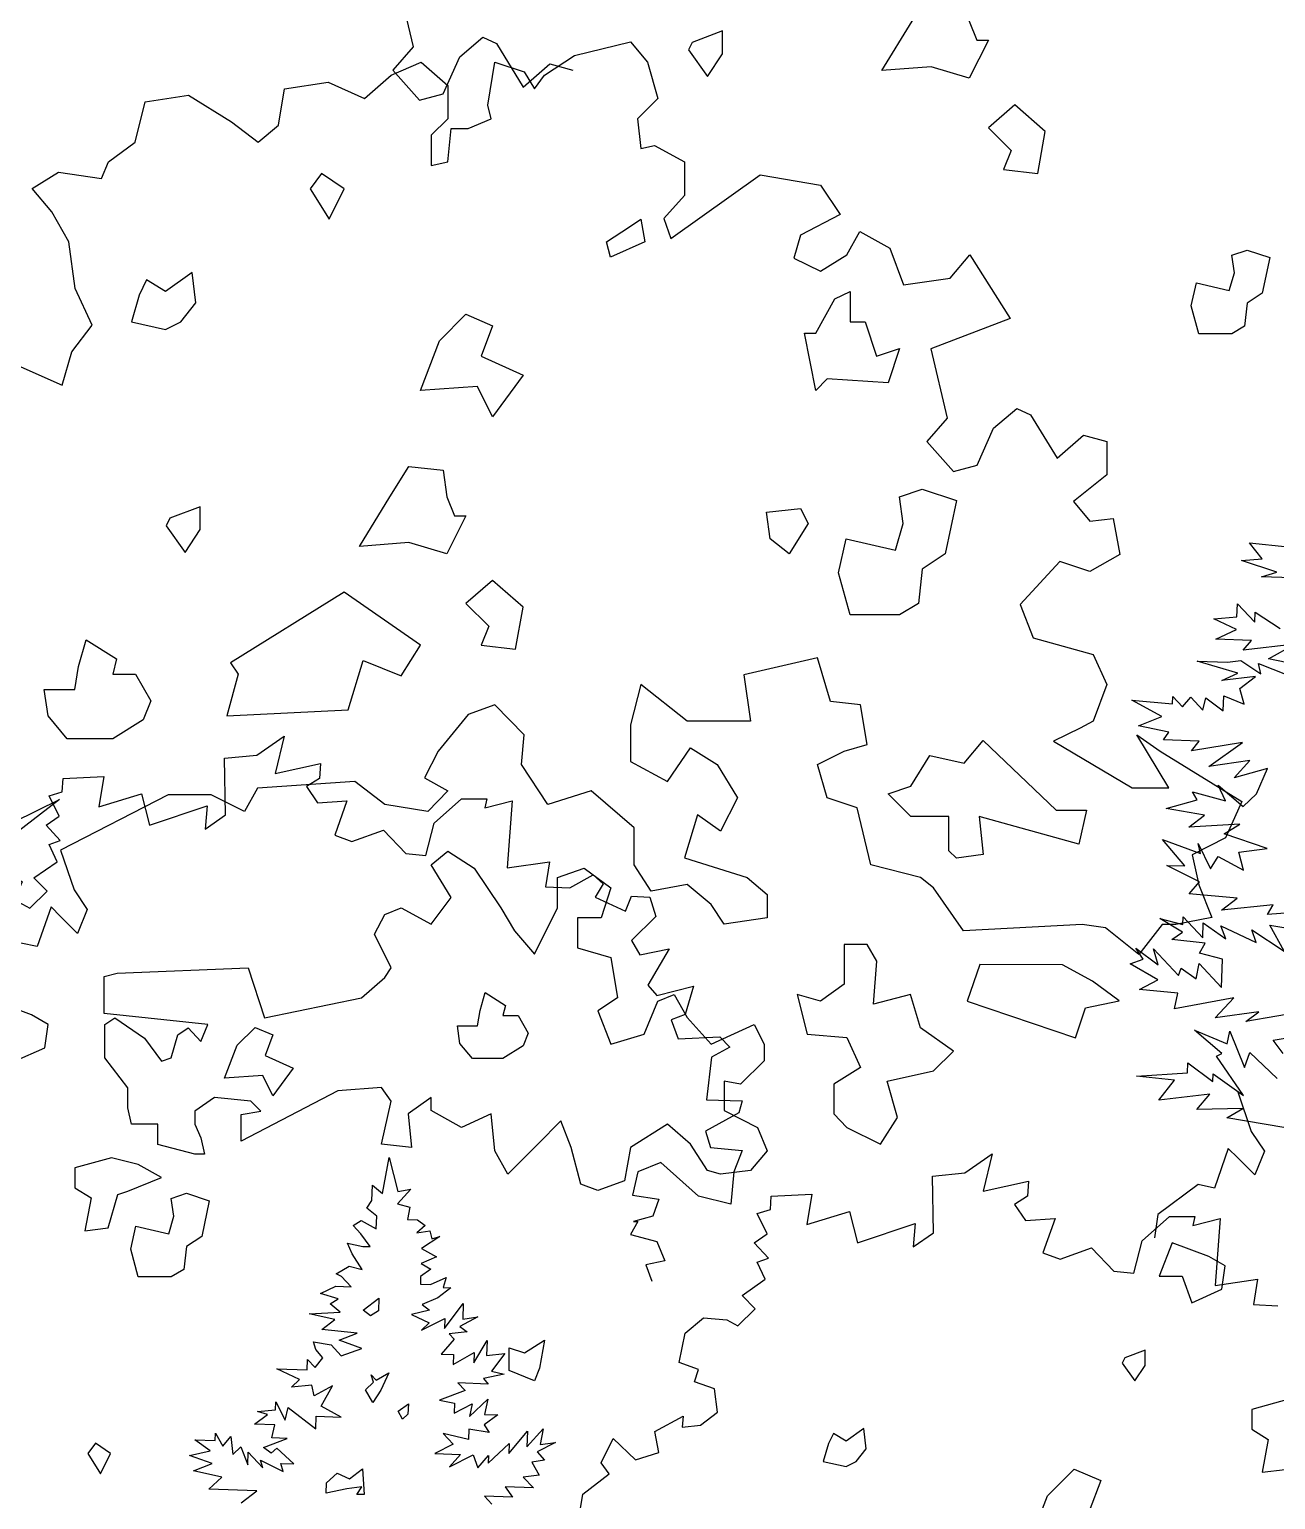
# Model space of a CAD drawing. Header units: inches. Extents: x -11 to 128, y 7 to 56.
# Drawn here: x 50.862 to 51.445, y 23.252 to 23.939 of the extents above; entities that cross this region are included whole.
import ezdxf

# ---------------------------------------------------------------- set-up
doc = ezdxf.new("R2010")
doc.units = ezdxf.units.IN
doc.header["$MEASUREMENT"] = 0
doc.layers.add('CAY', color=94, linetype='Continuous')
doc.layers.add('CAY-3', color=61, linetype='Continuous')
picture_1 = doc.add_image_def('image1.jpg', size_in_pixel=(1680, 1093))

# ---------------------------------------------------------------- blocks, each defined once
blk = doc.blocks.new('A$C76451831')
at = {"layer": 'CAY'}
for p, q in [((4659.2, 1730), (4666, 1767.4)), ((4666, 1767.4), (4675.2, 1732.1)), ((4648.1, 1722.6), (4648.6, 1738.5)), ((4648.6, 1738.5), (4659.2, 1730)), ((4688.4, 1734.4), (4674.7, 1719)), ((4675.2, 1732.1), (4688.4, 1734.4)), ((4642.8, 1714.7), (4648.1, 1722.6)), ((4653, 1706.2), (4642.8, 1714.7)), ((4674.7, 1719), (4687.7, 1715.8)), ((4687.7, 1715.8), (4685, 1702.8)), ((4628.6, 1696.6), (4636.9, 1701.7)), ((4636.9, 1701.7), (4652.5, 1693)), ((4652.5, 1693), (4653, 1706.2)), ((4685, 1702.8), (4695.4, 1702.4)), ((4695.4, 1702.4), (4703.4, 1696.7)), ((4636.5, 1688.1), (4628.6, 1696.6)), ((4646.4, 1674.6), (4636.5, 1688.1)), ((4703.4, 1696.7), (4694.9, 1688.8)), ((4694.9, 1688.8), (4708.2, 1691.1)), ((4718.8, 1685.3), (4699.8, 1672.8)), ((4708.2, 1691.1), (4710.6, 1682.8)), ((4710.6, 1682.8), (4718.8, 1685.3)), ((4627.6, 1667.1), (4622.5, 1678.2)), ((4622.5, 1678.2), (4638.7, 1674.9)), ((4638.7, 1674.9), (4646.4, 1674.6)), ((4699.8, 1672.8), (4715.4, 1664.1)), ((4611, 1646.4), (4624.4, 1654.1)), ((4624.4, 1654.1), (4637.9, 1650.9)), ((4637.9, 1650.9), (4627.6, 1667.1)), ((4715.4, 1664.1), (4699.3, 1656.9)), ((4699.3, 1656.9), (4709.5, 1651.1)), ((4616.3, 1643.5), (4611, 1646.4)), ((4626.4, 1632.7), (4616.3, 1643.5)), ((4698.8, 1643.4), (4698.5, 1635.7)), ((4709.5, 1651.1), (4698.8, 1643.4)), ((4708.9, 1635.3), (4725.5, 1642.4)), ((4725.5, 1642.4), (4722.4, 1632.1)), ((4594.4, 1625.7), (4610.5, 1633.3)), ((4612.8, 1620.1), (4594.4, 1625.7)), ((4610.5, 1633.3), (4626.4, 1632.7)), ((4698.5, 1635.7), (4708.9, 1635.3)), ((4730.1, 1631.8), (4716.6, 1621.4)), ((4722.4, 1632.1), (4730.1, 1631.8)), ((4604.5, 1614.9), (4612.8, 1620.1)), ((4615, 1606.4), (4604.5, 1614.9)), ((4708, 1608.6), (4689.3, 1603.8)), ((4716.6, 1621.4), (4700.5, 1614.3)), ((4700.5, 1614.3), (4708, 1608.6)), ((4723.6, 1589.4), (4743.1, 1615.5)), ((4743.1, 1615.5), (4742.6, 1599.2)), ((4582.8, 1604.8), (4615, 1606.4)), ((4609.3, 1598.9), (4582.8, 1604.8)), ((4595.8, 1588.5), (4609.3, 1598.9)), ((4689.3, 1603.8), (4707.5, 1595.4)), ((4699.6, 1587.6), (4724, 1599.9)), ((4707.5, 1595.4), (4699.6, 1587.6)), ((4724, 1599.9), (4723.6, 1589.4)), ((4758.5, 1601.4), (4739.6, 1591.6)), ((4739.6, 1591.6), (4747.1, 1585.9)), ((4742.6, 1599.2), (4758.5, 1601.4)), ((4632.8, 1584.5), (4595.8, 1588.5)), ((4614, 1577.4), (4632.8, 1584.5)), ((4637.7, 1568.4), (4614, 1577.4)), ((4733.7, 1578.2), (4720, 1562.8)), ((4747.1, 1585.9), (4728.4, 1583.8)), ((4728.4, 1583.8), (4733.7, 1578.2)), ((4754.1, 1553.5), (4768.1, 1577)), ((4768.1, 1577), (4767.5, 1561.2)), ((4587.2, 1575.6), (4605.7, 1572.3)), ((4589.7, 1567.4), (4587.2, 1575.6)), ((4597.1, 1559), (4589.7, 1567.4)), ((4605.7, 1572.3), (4616.2, 1561)), ((4616.2, 1561), (4637.7, 1568.4)), ((4720, 1562.8), (4733.1, 1562.4)), ((4732.8, 1552), (4754.5, 1564.3)), ((4733.1, 1562.4), (4732.8, 1552)), ((4754.5, 1564.3), (4754.1, 1553.5)), ((4767.5, 1561.2), (4786.6, 1563.2)), ((4786.6, 1563.2), (4772.4, 1545.1)), ((4572.7, 1536.2), (4549.1, 1547.5)), ((4549.1, 1547.5), (4580.8, 1546.4)), ((4580.8, 1546.4), (4581.1, 1557.2)), ((4581.1, 1557.2), (4589, 1548.8)), ((4589, 1548.8), (4597.1, 1559)), ((4564.3, 1528.4), (4572.7, 1536.2)), ((4585.6, 1530.3), (4564.3, 1528.4)), ((4588, 1519.4), (4585.6, 1530.3)), ((4769.2, 1531.6), (4737.5, 1532.7)), ((4737.5, 1532.7), (4745, 1524.8)), ((4785.9, 1541.9), (4764.4, 1537.2)), ((4764.4, 1537.2), (4769.2, 1531.6)), ((4772.4, 1545.1), (4785.9, 1541.9)), ((4606.9, 1529.6), (4588, 1519.4)), ((4595.3, 1508.7), (4606.9, 1529.6)), ((4745, 1524.8), (4718.3, 1514.8)), ((4749.5, 1497.9), (4768.7, 1515.8)), ((4768.7, 1515.8), (4765.4, 1500)), ((4525.8, 1489.8), (4539.3, 1499.8)), ((4528.9, 1502.9), (4547.6, 1504.9)), ((4539.3, 1499.8), (4528.9, 1502.9)), ((4547.6, 1504.9), (4547.9, 1513.1)), ((4547.9, 1513.1), (4557.6, 1494.1)), ((4557.6, 1494.1), (4560.8, 1507.2)), ((4560.8, 1507.2), (4589.5, 1484.9)), ((4616.2, 1497.1), (4595.3, 1508.7)), ((4718.3, 1514.8), (4734.1, 1511.6)), ((4734.1, 1511.6), (4733.7, 1501.1)), ((4733.7, 1501.1), (4752.6, 1510.9)), ((4752.6, 1510.9), (4749.5, 1497.9)), ((4765.4, 1500), (4779, 1499.6)), ((4547, 1489.1), (4525.8, 1489.8)), ((4543.8, 1475.6), (4547, 1489.1)), ((4589.5, 1484.9), (4589.9, 1498)), ((4589.9, 1498), (4616.2, 1497.1)), ((4749, 1484.7), (4748.6, 1473.9)), ((4770.2, 1481.3), (4749, 1484.7)), ((4779, 1499.6), (4765, 1489.2)), ((4765, 1489.2), (4770.2, 1481.3)), ((4809.5, 1466.3), (4826.5, 1484.8)), ((4826.5, 1484.8), (4823.2, 1468.6)), ((4463.6, 1473.4), (4484.8, 1472.7)), ((4479.5, 1462), (4463.6, 1473.4)), ((4484.8, 1472.7), (4485.1, 1480.4)), ((4485.1, 1480.4), (4492.8, 1466.9)), ((4492.8, 1466.9), (4501.3, 1477.1)), ((4501.3, 1477.1), (4503.4, 1458.4)), ((4535.3, 1465.5), (4559.7, 1475)), ((4559.7, 1475), (4543.8, 1475.6)), ((4722.1, 1480.2), (4732.6, 1469)), ((4748.6, 1473.9), (4722.1, 1480.2)), ((4769, 1449.1), (4791.1, 1469.7)), ((4790.7, 1459.3), (4810.1, 1482.6)), ((4791.1, 1469.7), (4790.7, 1459.3)), ((4810.1, 1482.6), (4809.5, 1466.3)), ((4839.1, 1470.7), (4820.2, 1461)), ((4823.2, 1468.6), (4839.1, 1470.7)), ((4458, 1457.3), (4479.5, 1462)), ((4481.7, 1448.7), (4458, 1457.3)), ((4503.4, 1458.4), (4511.4, 1466.3)), ((4511.4, 1466.3), (4518.8, 1447.4)), ((4518.8, 1447.4), (4519.3, 1460.6)), ((4519.3, 1460.6), (4534.6, 1444.2)), ((4543.3, 1459.7), (4535.3, 1465.5)), ((4548.9, 1465), (4543.3, 1459.7)), ((4566.9, 1448.5), (4548.9, 1465)), ((4732.6, 1469), (4713.7, 1459.2)), ((4713.7, 1459.2), (4740.4, 1458.3)), ((4740.4, 1458.3), (4729, 1445.5)), ((4729, 1445.5), (4753.5, 1457.8)), ((4753.5, 1457.8), (4758.5, 1444.5)), ((4758.5, 1444.5), (4769.3, 1457.3)), ((4769.3, 1457.3), (4769, 1449.1)), ((4820.2, 1461), (4827.6, 1452.5)), ((4462.4, 1441.3), (4481.7, 1448.7)), ((4491.7, 1434.8), (4462.4, 1441.3)), ((4534.6, 1444.2), (4532.2, 1452.4)), ((4532.2, 1452.4), (4555.8, 1440.7)), ((4555.8, 1440.7), (4553.3, 1449)), ((4553.3, 1449), (4566.9, 1448.5)), ((4827.6, 1452.5), (4814.4, 1450.3)), ((4814.4, 1450.3), (4822.1, 1436.9)), ((4478.1, 1422.1), (4491.7, 1434.8)), ((4786.8, 1424.5), (4794.5, 1413.8)), ((4816.2, 1423.5), (4786.8, 1424.5)), ((4822.1, 1436.9), (4805.7, 1434.7)), ((4805.7, 1434.7), (4816.2, 1423.5)), ((4528.3, 1420.4), (4478.1, 1422.1)), ((4512, 1407.8), (4528.3, 1420.4)), ((4794.5, 1413.8), (4765.1, 1414.8)), ((4765.1, 1414.8), (4773, 1406.4)), ((3035.1, 1358.6), (3052.2, 1286.6)), ((3052.2, 1286.6), (3031, 1262.4)), ((3915.1, 501.1), (3898, 463.3)), ((3898, 463.3), (3863.2, 445.6)), ((3863.2, 445.6), (3870.3, 414.4)), ((3870.3, 414.4), (3883.8, 380.2)), ((3831.9, 373.1), (3807.8, 341.8)), ((3846.1, 373.1), (3831.9, 373.1)), ((3883.8, 380.2), (3846.1, 373.1))]:
    blk.add_line(p, q, dxfattribs=at)
for points in [[(4280.3, 2033.1), (4291.9, 2026.8), (4309.9, 2044.7), (4296.2, 2058.5), (4320.4, 2075.3), (4312, 2093.3), (4323.6, 2097.5), (4308.8, 2113.3), (4322.5, 2122.8), (4312, 2143.9), (4325.7, 2148.1), (4326.7, 2161.8), (4368.9, 2163.9), (4363.7, 2132.3), (4408, 2146), (4416.4, 2113.3), (4476.5, 2133.3), (4474.4, 2109.1), (4495.5, 2123.9), (4494.4, 2182.9), (4528.2, 2186.1), (4556.7, 2206.1), (4547.2, 2167.1), (4594.6, 2177.6), (4593.6, 2161.8), (4579.9, 2153.4), (4591.5, 2136.5), (4622.1, 2138.6), (4609.4, 2102.8), (4627.3, 2096.4), (4660, 2108), (4683.2, 2083.8), (4704.3, 2081.7), (4712.8, 2115.4), (4741.2, 2140.7), (4767.6, 2140.7), (4765.5, 2131.2), (4794, 2138.6), (4788.7, 2069), (4833, 2075.3), (4828.8, 2049), (4854.1, 2047.9), (4878.3, 2061.6), (4888.9, 2052.1), (4880.5, 2038.4), (4912.1, 2023.7), (4918.4, 2039.5), (4937.4, 2038.4), (4943.7, 2018.4), (4918.4, 1993.1), (4926.9, 1978.3), (4957.4, 1984.6), (4935.3, 1946.7), (4944.8, 1936.1), (4982.8, 1945.6), (4974.3, 1916.1), (4959.6, 1910.8), (4966.9, 1890.8), (5010.2, 1892.9), (5020.7, 1882.3), (5001.7, 1871.8), (4996.5, 1827.5), (5033.4, 1826.4), (5030.2, 1813.8), (4995.4, 1794.8), (5000.7, 1777.9), (5033.4, 1774.7), (5024.9, 1752.6), (5021.8, 1718.9), (4988, 1727.3), (4949, 1762.1), (4924.8, 1752.6), (4919.5, 1728.3), (4946.9, 1724.1), (4940.6, 1706.2), (4920.5, 1700.9), (4924.8, 1700.9), (4917.4, 1687.2), (4944.8, 1679.8), (4953.2, 1659.8), (4933.2, 1655.6), (4939.5, 1638.7)], [(4863.6, 1391.6), (4867.8, 1417), (4895.2, 1438.1), (4886.8, 1449.7), (4899.4, 1475), (4922.6, 1452.8), (4946.9, 1460.2), (4942.7, 1482.3), (4972.2, 1498.2), (4971.1, 1486.6), (4990.1, 1488.7), (5008, 1502.4), (5004.9, 1526.6), (4983.8, 1534), (4988, 1546.7), (4968, 1554.1), (4974.3, 1584.7), (4993.3, 1600.5), (5017.5, 1598.4), (5029.1, 1592), (5047.1, 1610), (5033.4, 1623.7), (5057.6, 1640.6), (5049.2, 1658.5), (5060.8, 1662.7), (5046, 1678.5), (5059.7, 1688), (5049.2, 1709.1), (5062.9, 1713.3), (5063.9, 1727), (5106.1, 1729.1), (5100.9, 1697.5), (5145.2, 1711.2), (5153.6, 1678.5), (5213.7, 1698.6), (5211.6, 1674.3), (5232.7, 1689.1), (5231.6, 1748.1), (5265.4, 1751.3), (5293.9, 1771.3), (5284.4, 1732.3), (5331.8, 1742.9), (5330.8, 1727), (5317.1, 1718.6), (5328.7, 1701.7), (5359.3, 1703.8), (5346.6, 1668), (5364.5, 1661.6), (5397.2, 1673.2), (5420.4, 1649), (5441.5, 1646.9), (5450, 1680.6), (5478.4, 1705.9), (5504.8, 1705.9), (5502.7, 1696.5), (5531.2, 1703.8), (5525.9, 1634.2), (5570.2, 1640.6), (5566, 1614.2), (5591.3, 1613.1)], [(4680, 1494.9), (4675.3, 1503.2), (4686, 1511), (4685.6, 1500.1), (4680, 1494.9)], [(3979.1, 158.1), (3899.4, 171.8), (3916.1, 181.6), (3868, 180.6), (3881.7, 196.4), (3828.5, 190.1), (3845, 210.9), (3805.3, 215), (3858.5, 218.6), (3858.8, 229), (3884.9, 209.5), (3885.2, 217.6), (3916.5, 195.2), (3888.5, 236.1), (3894, 238.6), (3865.5, 263.2), (3899.8, 248.8), (3902.6, 261.9), (3917.6, 224.2), (3923.1, 239.9), (3951.6, 212.6)], [(3957.9, 238.7), (3947.6, 252.6), (3974.4, 257.1)], [(3983.5, 283.1), (3919.2, 272.2), (3932.7, 282.1), (3887.2, 276), (3906.5, 296.7), (3844.9, 285.2), (3848.2, 301.4), (3808.5, 305.5), (3827.4, 315.3), (3798.5, 332.2), (3812.3, 337.1), (3804.5, 348.3), (3827.9, 331.1), (3823.1, 347.6), (3848.9, 320), (3851.8, 327.6), (3867.3, 316.6), (3870.6, 332.4), (3893.7, 307.5), (3894.8, 337), (3871, 343.2), (3876.8, 353.5), (3842, 357.4), (3853.2, 365.2), (3829.6, 379.1), (3853.4, 372.9), (3853.7, 381), (3874.2, 359), (3874.8, 374.8), (3898.2, 358.2), (3893.2, 371.5), (3929.8, 354.3), (3925.3, 367.6), (3958.9, 345.2), (3944, 372.4), (4002.2, 362.7)], [(4011.2, 388.7), (3941.7, 383.4), (3947.5, 393.6), (3893.8, 387.8), (3910.1, 400.4), (3860, 404.8), (3870.8, 417.6), (3837, 434.6), (3855.6, 434), (3832.5, 461.5), (3871.9, 447), (3869.5, 457.5), (3882.2, 430.8), (3890.3, 443.7), (3916.6, 429.6), (3911.8, 448.3), (3941.4, 452.3), (3896.6, 467.5), (3912.8, 477.3), (3859.7, 474.2), (3876, 486.8), (3836.3, 493.6), (3868.4, 502.9), (3863.7, 511.2), (3897.8, 501.9), (3890.2, 518), (3916.2, 495.8), (3930.2, 508.9), (3941.6, 535.3), (3906.8, 525.6), (3923.3, 543.6), (3880.5, 537.4), (3915.8, 562.4), (3862.5, 553.9), (3870.5, 564), (3833.4, 565.3), (3839.1, 573.3), (3807.2, 579.8), (3831.5, 589.4), (3800.4, 606.4), (3842.9, 602.6), (3843.1, 610.3), (3853.2, 599.5), (3861.7, 609.7), (3874.4, 596.1), (3877.5, 609.1), (3895.6, 595.3), (3896.2, 611.2), (3917.2, 602.3), (3912.8, 618.8), (3929.1, 631.3), (3894, 627.1), (3910.6, 634.7), (3868.4, 647.1), (3900.1, 646), (3913.8, 647.7), (3934.6, 633.9), (3932.3, 644.8), (3976.9, 627)], [(3987.8, 640.2), (3942.8, 649.4), (3970.1, 664.8), (3916.4, 658.5), (3924.9, 668.7), (3887.8, 670), (3909.5, 680.1), (3885.8, 691.3), (3909.9, 693.2), (3910.4, 706.8), (3928.3, 687.6), (3928.7, 698), (3954.8, 681.2)], [(3967.1, 733.8), (3935.4, 734.9), (3951.4, 739.8), (3914.7, 752), (3936, 753.5), (3923, 770.3), (3962.8, 766.2)]]:
    blk.add_lwpolyline(points, dxfattribs=at)
for points in [[(4784.5, 1915.2), (4800.4, 1915.2), (4810.9, 1896.7), (4805.6, 1883.5), (4784.5, 1870.3), (4752.8, 1870.3), (4739.6, 1886.1), (4737, 1904.6), (4758.1, 1904.6), (4760.8, 1920.5), (4766, 1939), (4787.2, 1925.7)], [(4507.9, 1884.3), (4526.4, 1902.8), (4544.9, 1894.9), (4536.9, 1873.7), (4566, 1860.5), (4544.9, 1831.5), (4534.3, 1852.6), (4494.7, 1850)], [(4396.9, 1672), (4402.2, 1695.8), (4436.5, 1687.9), (4441.8, 1706.3), (4439.1, 1724.8), (4455, 1730.1), (4478.7, 1722.2), (4470.8, 1685.2), (4455, 1674.7), (4452.3, 1650.9), (4439.1, 1643), (4404.8, 1643)], [(4639.1, 1608.3), (4655.4, 1620.8), (4655, 1607.7), (4646.6, 1602.6)], [(4791, 1545.5), (4791, 1569.3), (4806.8, 1564), (4827.9, 1577.2), (4822.7, 1548.1), (4817.4, 1534.9)], [(5431.9, 1558.7), (5429.3, 1553.4), (5442.5, 1535), (5453, 1550.8), (5453, 1566.7)], [(4641.2, 1525.7), (4649.6, 1533.5), (4647.2, 1541.3), (4652.4, 1535.7), (4665.8, 1543.4), (4657.5, 1525.1), (4648.9, 1512.3)], [(5162.8, 1464.3), (5160.2, 1485.4), (5141.7, 1472.2), (5128.5, 1480.1), (5123.3, 1469.6), (5118, 1451.1), (5141.7, 1445.8), (5152.3, 1451.1)], [(4376, 1459.3), (4360.2, 1469.9), (4352.3, 1459.3), (4365.5, 1438.2)], [(4640.1, 1416.5), (4632.4, 1416.7), (4637.7, 1424.7), (4621.8, 1422.5), (4600.3, 1417.9), (4600.7, 1428.7), (4611.9, 1438.8), (4624.8, 1432.9), (4638.3, 1443.3)], [(5351.5, 1415.3), (5379.2, 1443), (5406.9, 1431.1), (5395, 1399.4), (5438.6, 1379.6), (5406.9, 1336.1), (5391, 1367.8), (5331.7, 1363.8)], [(3571.8, 1313.3), (3591.6, 1345), (3627.2, 1341), (3631.2, 1313.3), (3639.1, 1293.5), (3651, 1293.5), (3631.2, 1253.9), (3591.6, 1265.8), (3540.1, 1261.8)], [(3342.6, 1291.2), (3338.7, 1283.3), (3358.5, 1255.6), (3374.3, 1279.3), (3374.3, 1303.1)], [(3702.4, 1154.9), (3710.3, 1198.4), (3678.7, 1226.2), (3651, 1202.4), (3674.7, 1178.6), (3666.8, 1158.8)], [(3862.3, 1017), (3867.6, 1040.8), (3901.9, 1032.9), (3907.2, 1051.4), (3904.5, 1069.8), (3920.4, 1075.1), (3944.1, 1067.2), (3936.2, 1030.2), (3920.4, 1019.7), (3917.7, 995.9), (3904.5, 988), (3870.2, 988)]]:
    blk.add_lwpolyline(points, close=True, dxfattribs=at)
at = {"layer": 'CAY-3'}
for p, q in [((3100.6, 1276), (3124.7, 1296.6)), ((3124.7, 1296.6), (3138.9, 1290.1)), ((3138.9, 1290.1), (3166.6, 1244.7)), ((3220.2, 1277.6), (3278.5, 1291.8)), ((3278.5, 1291.8), (3296.2, 1270.6)), ((3029.1, 1257), (3060.4, 1270.6)), ((3060.4, 1270.6), (3088.1, 1246.4)), ((3083.5, 1237.6), (3100.6, 1276)), ((3130, 1225.7), (3137, 1270.6)), ((3137, 1270.6), (3167.7, 1260.5)), ((3188.9, 1257), (3220.2, 1277.6)), ((3296.2, 1270.6), (3306.9, 1232.8)), ((3001.4, 1232.8), (3029.1, 1257)), ((3031, 1262.4), (3058.7, 1231.2)), ((3166.6, 1244.7), (3194.3, 1268.9)), ((3167.7, 1260.5), (3178.3, 1242.8)), ((3178.3, 1242.8), (3188.9, 1257)), ((3194.3, 1268.9), (3218.5, 1262.4)), ((2911.8, 1205.1), (2918.3, 1242.8)), ((2918.3, 1242.8), (2963.7, 1249.9)), ((2963.7, 1249.9), (3001.4, 1232.8)), ((3088.1, 1246.4), (3088.1, 1211.6)), ((2762.6, 1187.4), (2773.2, 1229.3)), ((2773.2, 1229.3), (2818.1, 1236.4)), ((2818.1, 1236.4), (2862.9, 1208.6)), ((3058.7, 1231.2), (3083.5, 1237.6)), ((3133.5, 1211.6), (3130, 1225.7)), ((3306.9, 1232.8), (3285.6, 1211.6)), ((3088.1, 1211.6), (3071, 1194.5)), ((3109.3, 1201.6), (3133.5, 1211.6)), ((3285.6, 1211.6), (3289.2, 1180.9)), ((2862.9, 1208.6), (2890.6, 1187.4)), ((2890.6, 1187.4), (2911.8, 1205.1)), ((3071, 1194.5), (3071, 1163.2)), ((3088.1, 1166.8), (3091.6, 1201.6)), ((3091.6, 1201.6), (3109.3, 1201.6)), ((2734.9, 1166.8), (2762.6, 1187.4)), ((3289.2, 1180.9), (3303.3, 1183.9)), ((3303.3, 1183.9), (3334.6, 1166.8)), ((2727.8, 1149.6), (2734.9, 1166.8)), ((3071, 1163.2), (3088.1, 1166.8)), ((3334.6, 1166.8), (3334.6, 1131.9)), ((2655.3, 1139), (2683, 1156.1)), ((2683, 1156.1), (2727.8, 1149.6)), ((3320.4, 1087.1), (3413.6, 1153.2)), ((3413.6, 1153.2), (3476.1, 1142.6)), ((2676, 1114.8), (2655.3, 1139)), ((3476.1, 1142.6), (3496.7, 1111.9)), ((3334.6, 1131.9), (3313.3, 1107.8)), ((2693.6, 1083.6), (2676, 1114.8)), ((3313.3, 1107.8), (3320.4, 1087.1)), ((3496.7, 1111.9), (3455.4, 1090.7)), ((3455.4, 1090.7), (3448.4, 1066.5)), ((3503.8, 1070), (3517.3, 1094.2)), ((3517.3, 1094.2), (3548.6, 1077.1)), ((2700.1, 1035.2), (2693.6, 1083.6)), ((3548.6, 1077.1), (3562.7, 1038.8)), ((3448.4, 1066.5), (3476.1, 1052.9)), ((3476.1, 1052.9), (3503.8, 1070)), ((3611.1, 1045.8), (3631.7, 1070)), ((3631.7, 1070), (3673.6, 1003.9)), ((3562.7, 1038.8), (3611.1, 1045.8)), ((2717.8, 996.9), (2700.1, 1035.2)), ((2696.6, 969.1), (2717.8, 996.9)), ((3673.6, 1003.9), (3591, 972.1)), ((2686.6, 934.3), (2696.6, 969.1)), ((3591, 972.1), (3608.1, 900.1)), ((2631.1, 959.1), (2686.6, 934.3)), ((3656.5, 889.5), (3680.7, 910.2)), ((3680.7, 910.2), (3694.8, 903.7)), ((3694.8, 903.7), (3722.5, 858.3)), ((3608.1, 900.1), (3586.9, 875.9)), ((3639.4, 851.2), (3656.5, 889.5)), ((3586.9, 875.9), (3614.6, 844.7)), ((3722.5, 858.3), (3750.2, 882.4)), ((3750.2, 882.4), (3774.4, 875.9)), ((3774.4, 875.9), (3774.4, 841.1)), ((3614.6, 844.7), (3639.4, 851.2)), ((3774.4, 841.1), (3739.6, 813.4)), ((3739.6, 813.4), (3756.7, 792.8)), ((3756.7, 792.8), (3780.9, 795.7)), ((3780.9, 795.7), (3788, 758)), ((3725.5, 750.9), (3684.2, 706.1)), ((3756.7, 740.3), (3725.5, 750.9)), ((3788, 758), (3756.7, 740.3)), ((3684.2, 706.1), (3697.8, 671.3)), ((3697.8, 671.3), (3760.3, 654.2)), ((3473.1, 650.6), (3396.5, 632.9)), ((3486.7, 605.2), (3473.1, 650.6)), ((3760.3, 654.2), (3774.4, 622.9)), ((3396.5, 632.9), (3403.5, 584.6)), ((3289.2, 622.9), (3278.5, 581)), ((3337.5, 584.6), (3289.2, 622.9)), ((3774.4, 622.9), (3760.3, 584.6)), ((3137, 601.7), (3109.3, 591.6)), ((3167.7, 570.4), (3137, 601.7)), ((3517.9, 601.7), (3486.7, 605.2)), ((3525, 560.4), (3517.9, 601.7)), ((3109.3, 591.6), (3078.1, 553.3)), ((3403.5, 584.6), (3337.5, 584.6)), ((3760.3, 584.6), (3746.7, 577.5)), ((3164.8, 539.7), (3167.7, 570.4)), ((3278.5, 581), (3278.5, 542.7)), ((3746.7, 577.5), (3719, 563.9)), ((3839, 515.2), (3805.7, 570.4)), ((3805.7, 570.4), (3829.8, 553.3)), ((3078.1, 553.3), (3063.9, 525.6)), ((3316.9, 522), (3341, 556.8)), ((3341, 556.8), (3368.8, 539.7)), ((3473.1, 539.7), (3500.8, 553.3)), ((3500.8, 553.3), (3525, 560.4)), ((3719, 563.9), (3800.7, 515.2)), ((3829.8, 553.3), (3915.1, 501.1)), ((3192.5, 497.8), (3164.8, 539.7)), ((3278.5, 542.7), (3316.9, 522)), ((3368.8, 539.7), (3390, 504.9)), ((3483.1, 504.9), (3473.1, 539.7)), ((2991.4, 522), (2890.2, 514.9)), ((3022.7, 497.8), (2991.4, 522)), ((3063.9, 525.6), (3088.1, 512)), ((86.7, 510.8), (100.8, 469.5)), ((2797, 507.9), (2685, 450.4)), ((2841.8, 507.9), (2797, 507.9)), ((2876.6, 490.8), (2841.8, 507.9)), ((2890.2, 514.9), (2876.6, 490.8)), ((3088.1, 512), (3067.5, 490.8)), ((3237.3, 512), (3192.5, 497.8)), ((3282.1, 473.7), (3237.3, 512)), ((3800.7, 515.2), (3839, 515.2)), ((3067.5, 490.8), (3022.7, 497.8)), ((3390, 504.9), (3372.3, 470.1)), ((3514.4, 494.3), (3483.1, 504.9)), ((3528.5, 435.3), (3514.4, 494.3)), ((3348.1, 487.2), (3334.6, 442.4)), ((3372.3, 470.1), (3348.1, 487.2)), ((100.8, 469.5), (114.4, 448.9)), ((3282.1, 435.3), (3282.1, 473.7)), ((76.8, 451.7), (62.5, 410.5)), ((86.7, 441.8), (76.8, 451.7)), ((114.4, 448.9), (104.4, 424.1)), ((2685, 450.4), (2699.2, 409.1)), ((3071, 435.3), (3088.1, 449.5)), ((3088.1, 449.5), (3115.8, 431.8)), ((104.4, 424.1), (86.7, 441.8)), ((3091.6, 401.1), (3071, 435.3)), ((3115.8, 431.8), (3143.5, 390.5)), ((3202.5, 421.8), (3230.2, 431.8)), ((3230.2, 431.8), (3257.9, 411.1)), ((3299.8, 407.6), (3282.1, 435.3)), ((3334.6, 442.4), (3400, 421.8)), ((3580.4, 421.8), (3528.5, 435.3)), ((45.4, 414.1), (3.5, 382.8)), ((62.5, 410.5), (45.4, 414.1)), ((3202.5, 390.5), (3202.5, 421.8)), ((3337.5, 414.7), (3299.8, 407.6)), ((3362.3, 394), (3337.5, 414.7)), ((3400, 421.8), (3420.6, 404.1)), ((3594, 411.1), (3580.4, 421.8)), ((2699.2, 409.1), (2712.7, 388.5)), ((3071, 373.4), (3091.6, 401.1)), ((3257.9, 411.1), (3247.9, 379.9)), ((3420.6, 404.1), (3420.6, 379.9)), ((3625.2, 366.3), (3594, 411.1)), ((3.5, 382.8), (0, 358.6)), ((2675.1, 391.3), (2660.8, 350.1)), ((2685, 381.4), (2675.1, 391.3)), ((2712.7, 388.5), (2702.7, 363.7)), ((3012, 362.8), (3022.7, 383.4)), ((3022.7, 383.4), (3039.8, 390.5)), ((3039.8, 390.5), (3071, 373.4)), ((3143.5, 390.5), (3157.7, 366.3)), ((3178.3, 342.1), (3202.5, 390.5)), ((3375.8, 373.4), (3362.3, 394)), ((2702.7, 363.7), (2685, 381.4)), ((3223.1, 379.9), (3223.1, 348.6)), ((3247.9, 379.9), (3223.1, 379.9)), ((3420.6, 379.9), (3375.8, 373.4)), ((3748.8, 373.1), (3625.2, 366.3)), ((3773, 369.5), (3748.8, 373.1)), ((3807.8, 341.8), (3773, 369.5)), ((2660.8, 350.1), (2643.7, 353.7)), ((3029.1, 328), (3012, 362.8)), ((3157.7, 366.3), (3178.3, 342.1)), ((3223.1, 348.6), (3257.9, 338.6)), ((3257.9, 338.6), (3265, 296.7)), ((2730.4, 318.9), (2744, 322.4)), ((2744, 322.4), (2880.2, 328)), ((2880.2, 328), (2897.3, 276)), ((3022.7, 317.9), (3029.1, 328)), ((2730.4, 280.5), (2730.4, 318.9)), ((2998.5, 296.7), (3022.7, 317.9)), ((2897.3, 276), (2998.5, 296.7)), ((3265, 296.7), (3244.4, 283.1)), ((3292.7, 259), (3306.9, 293.2)), ((3306.9, 293.2), (3323.9, 300.2)), ((3323.9, 300.2), (3337.5, 276.1)), ((2838.3, 269), (2730.4, 280.5)), ((2731, 269), (2741.6, 276)), ((2741.6, 276), (2772.3, 254.8)), ((3244.4, 283.1), (3257.9, 248.3)), ((3337.5, 276.1), (3362.3, 248.3)), ((2731, 234.2), (2731, 269)), ((2807.1, 258.3), (2817.7, 265.4)), ((2817.7, 265.4), (2831.2, 251.3)), ((2831.2, 251.3), (2838.3, 269)), ((3362.3, 248.3), (3407.1, 269)), ((3407.1, 269), (3417.7, 248.3)), ((2772.3, 254.8), (2790, 230.6)), ((2800, 234.2), (2807.1, 258.3)), ((3257.9, 248.3), (3292.7, 259)), ((3417.7, 248.3), (3417.7, 231.2)), ((2755.2, 202.9), (2731, 234.2)), ((2790, 230.6), (2800, 234.2)), ((3417.7, 231.2), (3392.9, 207)), ((2755.2, 182.3), (2755.2, 202.9)), ((2973.7, 200), (2873.1, 147.5)), ((3019.1, 203.5), (2973.7, 200)), ((3029.1, 189.3), (3019.1, 203.5)), ((3375.8, 210), (3375.8, 179.3)), ((3392.9, 207), (3375.8, 210)), ((2845.4, 192.9), (2824.7, 178.7)), ((2883.1, 189.3), (2845.4, 192.9)), ((2893.7, 178.7), (2883.1, 189.3)), ((3019.1, 144.5), (3029.1, 189.3)), ((3071, 192.9), (3046.8, 175.8)), ((3071, 179.3), (3071, 192.9)), ((2758.7, 165.1), (2755.2, 182.3)), ((2824.7, 178.7), (2824.7, 165.1)), ((2873.1, 175.2), (2893.7, 178.7)), ((2873.1, 147.5), (2873.1, 175.2)), ((3046.8, 175.8), (3050.4, 141)), ((3102.3, 161.6), (3071, 179.3)), ((3133.5, 175.8), (3102.3, 161.6)), ((3137, 137.4), (3133.5, 175.8)), ((3206, 168.7), (3181.9, 144.5)), ((3216.6, 141), (3206, 168.7)), ((3375.8, 179.3), (3410.6, 161.6)), ((2786.4, 165.1), (2758.7, 165.1)), ((2786.4, 143.9), (2786.4, 165.1)), ((2824.7, 165.1), (2831.2, 151)), ((3316.9, 165.2), (3278.5, 141)), ((3341, 144.5), (3316.9, 165.2)), ((3410.6, 161.6), (3420.6, 137.4)), ((2824.7, 133.9), (2786.4, 143.9)), ((2831.2, 151), (2834.8, 133.9)), ((3050.4, 141), (3019.1, 144.5)), ((3181.9, 144.5), (3150.6, 113.3)), ((3226.7, 102.6), (3216.6, 141)), ((3278.5, 141), (3272.1, 106.2)), ((3358.7, 116.8), (3341, 144.5)), ((2834.8, 133.9), (2824.7, 133.9)), ((3150.6, 113.3), (3137, 137.4)), ((3420.6, 137.4), (3403.5, 116.8)), ((3372.3, 113.3), (3358.7, 116.8)), ((3403.5, 116.8), (3372.3, 113.3)), ((3244.4, 96.1), (3226.7, 102.6)), ((3272.1, 106.2), (3244.4, 96.1))]:
    blk.add_line(p, q, dxfattribs=at)
for points in [[(2980.4, 1138.9), (2956.7, 1154.8), (2944.8, 1138.9), (2964.6, 1107.2)], [(3277.4, 1099.3), (3289.2, 1107.2), (3293.2, 1083.5), (3257.6, 1067.6), (3253.6, 1083.5)], [(2826, 1020.1), (2822.1, 1051.8), (2794.4, 1032), (2774.6, 1043.9), (2766.7, 1028), (2758.7, 1000.3), (2794.4, 992.4), (2810.2, 1000.3)], [(3491.1, 1024.1), (3507, 1032), (3507, 1000.3), (3522.8, 1000.3), (3534.7, 964.7), (3558.4, 972.6), (3546.6, 936.9), (3483.2, 940.9), (3471.3, 929), (3459.5, 988.4), (3471.3, 988.4)], [(3079.4, 980.5), (3107.1, 1008.2), (3134.8, 996.3), (3123, 964.7), (3166.5, 944.9), (3134.8, 901.3), (3119, 933), (3059.6, 929)], [(3027.9, 818.1), (3047.7, 849.8), (3083.4, 845.8), (3087.3, 818.1), (3095.2, 798.3), (3107.1, 798.3), (3087.3, 758.7), (3047.7, 770.6), (2996.3, 766.6)], [(3495.1, 738.9), (3503, 774.6), (3554.5, 762.7), (3562.4, 790.4), (3558.4, 818.1), (3582.2, 826), (3617.8, 814.2), (3605.9, 758.7), (3582.2, 742.9), (3578.2, 707.2), (3558.4, 695.3), (3507, 695.3)], [(2798.8, 796), (2794.8, 788.1), (2814.6, 760.4), (2830.5, 784.1), (2830.5, 807.9)], [(3423.8, 774.6), (3419.9, 802.3), (3455.5, 806.2), (3463.4, 790.4), (3443.6, 758.7)], [(3158.6, 659.7), (3166.5, 703.3), (3134.8, 731), (3107.1, 707.2), (3130.9, 683.5), (3123, 663.7)], [(3039.8, 632), (3059.6, 663.7), (2980.4, 719.1), (2862.1, 645.5), (2870, 633.6), (2858.2, 590.1), (2984.4, 596.3), (3000.2, 647.8)], [(2739.4, 633.6), (2763.2, 633.6), (2779, 605.9), (2771.1, 586.1), (2739.4, 566.3), (2691.9, 566.3), (2672.1, 590.1), (2668.1, 617.8), (2699.8, 617.8), (2703.8, 641.6), (2711.7, 669.3), (2743.4, 649.5)], [(3570.3, 517.1), (3590.1, 548.8), (3625.7, 540.9), (3645.5, 564.6), (3721.6, 492.2), (3753.2, 492.2), (3745.3, 456.6), (3641.6, 485.4), (3645.5, 445.8), (3617.8, 441.9), (3609.9, 449.8), (3609.9, 485.4), (3570.3, 485.4), (3546.6, 509.2)], [(2573.8, 417.4), (2565.9, 445.1), (2684, 503), (2629.2, 460.9), (2621.3, 433.2), (2645.1, 417.4), (2629.2, 381.7)], [(56.6, 339.4), (18.3, 353.5), (4.7, 318.7), (28.9, 318.7), (38.9, 291), (70.2, 305.2), (73.7, 329.4)], [(3535, 335), (3525, 352.1), (3500.8, 352.1), (3500.8, 310.9), (3476.1, 293.2), (3451.9, 300.2), (3462.5, 259), (3503.8, 255.4), (3517.9, 224.1), (3490.2, 207), (3490.2, 175.8), (3503.8, 161.6), (3538.6, 144.5), (3556.3, 172.2), (3545.6, 210), (3594, 220.6), (3614.6, 241.3), (3580.4, 265.4), (3569.8, 300.2), (3531.5, 290.2)], [(3728.2, 331.2), (3642.3, 331.5), (3628.8, 293.2), (3741.7, 255.1), (3752.3, 286.4), (3787.1, 293.5), (3759.4, 314.1)], [(2654.9, 279), (2616.6, 293.2), (2603, 258.3), (2627.2, 258.3), (2637.2, 230.6), (2668.5, 244.8), (2672, 269)], [(167.4, 183.7), (139.7, 190.7), (101.4, 180.1), (101.4, 159.5), (118.5, 148.9), (112, 114.6), (136.2, 117.6), (146.2, 152.4), (156.8, 155.9), (191.6, 170.1)], [(2765.8, 123.3), (2738.1, 130.3), (2699.7, 119.7), (2699.7, 99.1), (2716.8, 88.5), (2710.4, 54.3), (2734.5, 57.2), (2744.6, 92), (2755.2, 95.5), (2790, 109.7)]]:
    blk.add_lwpolyline(points, close=True, dxfattribs=at)

msp = doc.modelspace()

# ---------------------------------------------------------------- block references
at = {"layer": 'CAY', "xscale": 0.0004489089019145984, "yscale": 0.0004489089019145984, "zscale": 0.0004489089019145984}
for p in [(49.67146, 23.35291), (51.38809, 23.21295), (48.93576, 22.6181)]:
    msp.add_blockref('A$C76451831', p, dxfattribs=at)

# ---------------------------------------------------------------- pictures from other files: only their frames are drawn
image = msp.add_image(picture_1, insert=(12.49661, 7.37723), size_in_units=(74.4025, 48.40591))
image.dxf.flags = 6

doc.saveas('drawing.dxf')
